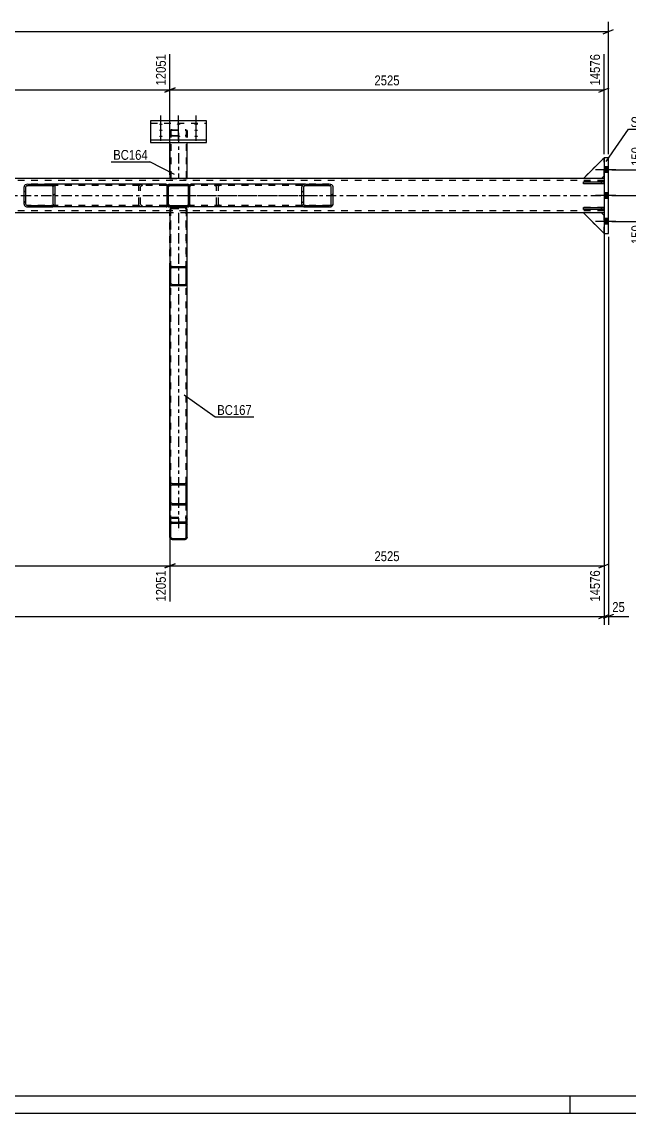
# Model space of a CAD drawing. Header units: millimetres. Extents: x -118 to 1071, y -539 to 302.
# Drawn here: x 491.4 to 668.1, y -539.5 to -222 of the extents above; entities that cross this region are included whole.
import ezdxf

# ---------------------------------------------------------------- set-up
doc = ezdxf.new("R2010")
doc.units = ezdxf.units.MM
doc.linetypes.add('DXK_LINE_DOT2', pattern=[3.9198, 1.9599, -1.9599])
doc.linetypes.add('DXK_LINE_DOT3', pattern=[5.9187, 2.979, -0.9799, 0.9799, -0.9799])
doc.styles.add('Arial Narrow', font='ARIALN.TTF', dxfattribs={"height": 0.2})

# ---------------------------------------------------------------- blocks, each defined once
blk = doc.blocks.new('Unknown-761550375-1135')
at = {"color": 5, "linetype": 'Continuous'}
for p, q in [((-113.09, -534.46), (1065.91, -534.46)), ((650.91, -539.46), (650.91, -534.46)), ((-118.09, -539.46), (1070.91, -539.46))]:
    blk.add_line(p, q, dxfattribs=at)
blk = doc.blocks.new('Part-761550375-6956 - 6870')
at = {"linetype": 'Continuous'}
h = blk.add_hatch(dxfattribs=at)
h.set_pattern_fill('', scale=0.7, style=0, pattern_type=0)
h.set_pattern_definition([(45, (581.25, -275.8177), (-1.57154, 1.57154), [])])
h.paths.add_polyline_path([(580.83, -275.88), (581.25, -275.82), (581.61, -275.64), (581.84, -275.38), (581.93, -275.08), (581.93, -270.08), (581.84, -269.77), (581.61, -269.51), (581.25, -269.34), (580.83, -269.28), (573.97, -269.28), (573.55, -269.34), (573.19, -269.51), (572.95, -269.77), (572.87, -270.08), (572.87, -275.08), (572.95, -275.38), (573.19, -275.64), (573.55, -275.82), (573.97, -275.88)])
h.paths.add_polyline_path([(573.76, -275.45), (573.58, -275.36), (573.46, -275.23), (573.42, -275.08), (573.42, -270.08), (573.46, -269.93), (573.58, -269.8), (573.76, -269.71), (573.97, -269.68), (580.83, -269.68), (581.04, -269.71), (581.22, -269.8), (581.34, -269.93), (581.38, -270.08), (581.38, -275.08), (581.34, -275.23), (581.22, -275.36), (581.04, -275.45), (580.83, -275.48), (573.97, -275.48)])
at = {"color": 2, "linetype": 'Continuous'}
for p, q in [((540.31, -269.33), (540.63, -269.28)), ((540.31, -269.33), (540.31, -270.08)), ((573.97, -269.28), (540.63, -269.28)), ((572.95, -269.77), (572.87, -270.08)), ((573.97, -269.28), (573.55, -269.34)), ((573.76, -269.71), (573.97, -269.68)), ((573.97, -269.28), (580.83, -269.28)), ((573.97, -269.68), (580.83, -269.68)), ((581.25, -269.34), (580.83, -269.28)), ((580.83, -269.68), (581.04, -269.71)), ((581.93, -270.08), (581.84, -269.77)), ((572.87, -275.08), (572.87, -270.08)), ((573.42, -270.08), (573.46, -269.93)), ((573.42, -275.08), (573.42, -270.08)), ((581.34, -269.93), (581.38, -270.08)), ((581.38, -275.08), (581.38, -270.08)), ((581.93, -275.08), (581.93, -270.08)), ((540.31, -275.82), (540.31, -275.08)), ((540.31, -275.83), (540.31, -275.82)), ((540.63, -275.88), (540.31, -275.83)), ((573.97, -275.88), (540.63, -275.88)), ((572.87, -275.08), (572.95, -275.38)), ((573.46, -275.23), (573.42, -275.08)), ((573.55, -275.82), (573.97, -275.88)), ((573.97, -275.48), (573.76, -275.45)), ((573.97, -275.48), (580.83, -275.48)), ((573.97, -275.88), (580.83, -275.88)), ((581.04, -275.45), (580.83, -275.48)), ((580.83, -275.88), (581.25, -275.82)), ((581.38, -275.08), (581.34, -275.23)), ((581.84, -275.38), (581.93, -275.08))]:
    blk.add_line(p, q, dxfattribs=at)
at = {"color": 7, "linetype": 'DXK_LINE_DOT2'}
for p, q in [((540.31, -269.33), (540.31, -269.76)), ((540.42, -269.71), (540.31, -269.76)), ((540.63, -269.68), (540.42, -269.71)), ((580.83, -269.68), (540.63, -269.68)), ((547.49, -269.28), (547.91, -269.34)), ((547.7, -269.71), (547.49, -269.68)), ((548.5, -269.77), (548.59, -270.08)), ((580.83, -269.28), (573.97, -269.28)), ((540.31, -275.64), (540.31, -270.08)), ((548.04, -270.08), (548, -269.93)), ((548.04, -275.08), (548.04, -270.08)), ((548.59, -275.08), (548.59, -270.08)), ((540.31, -275.39), (540.42, -275.45)), ((540.42, -275.45), (540.63, -275.48)), ((580.83, -275.48), (540.63, -275.48)), ((547.49, -275.48), (547.7, -275.45)), ((547.91, -275.82), (547.49, -275.88)), ((548, -275.23), (548.04, -275.08)), ((548.59, -275.08), (548.5, -275.38)), ((580.83, -275.88), (573.97, -275.88))]:
    blk.add_line(p, q, dxfattribs=at)
at = {"color": 7, "linetype": 'DXK_LINE_DOT3'}
blk.add_line((537.21, -272.58), (577.4, -272.58), dxfattribs=at)
at = {"color": 7, "linetype": 'DXK_LINE_DOT2'}
for centre, radius, start, end in [((547.57, -270.19), 0.501, 32.4105, 75.4453), ((547.66, -270.31), 1, 32.4105, 75.4453), ((547.57, -274.96), 0.501, 284.5547, 327.5895), ((547.66, -274.85), 1, 284.5547, 327.5895)]:
    blk.add_arc(centre, radius, start, end, dxfattribs=at)
at = {"color": 2, "linetype": 'Continuous'}
for centre, radius, start, end in [((573.8, -270.31), 1, 104.5547, 147.5895), ((573.88, -270.19), 0.501, 104.5547, 147.5895), ((580.91, -270.19), 0.501, 32.4105, 75.4453), ((581, -270.31), 1, 32.4105, 75.4453), ((573.8, -274.85), 1, 212.4105, 255.4453), ((573.88, -274.96), 0.501, 212.4105, 255.4453), ((580.91, -274.96), 0.501, 284.5547, 327.5895), ((581, -274.85), 1, 284.5547, 327.5895)]:
    blk.add_arc(centre, radius, start, end, dxfattribs=at)
blk = doc.blocks.new('Part-761550375-6899 - 6870')
at = {"color": 7, "linetype": 'DXK_LINE_DOT2'}
for p, q in [((660.76, -276.07), (654.76, -276.07)), ((654.76, -276.67), (654.76, -276.07)), ((660.01, -276.07), (660.01, -276.67)), ((660.76, -276.67), (660.76, -276.07)), ((660.76, -276.67), (654.76, -276.67))]:
    blk.add_line(p, q, dxfattribs=at)
blk = doc.blocks.new('Part-761550375-6880 - 6870')
at = {"color": 2, "linetype": 'Continuous'}
for p, q in [((662.01, -261.58), (660.76, -261.58)), ((660.76, -261.58), (660.76, -283.58)), ((662.01, -283.58), (662.01, -261.58)), ((660.76, -283.58), (662.01, -283.58))]:
    blk.add_line(p, q, dxfattribs=at)
blk = doc.blocks.new('Bolt-761550375-6874 - 6870')
at = {"linetype": 'Continuous'}
for points in [[(660.76, -264.25), (660.76, -265.9), (662.01, -265.9), (662.01, -264.25)], [(660.76, -264.25), (660.76, -265.9), (662.01, -265.9), (662.01, -264.25)], [(660.76, -264.25), (660.76, -265.9), (662.01, -265.9), (662.01, -264.25)], [(660.76, -264.25), (660.76, -265.9), (662.01, -265.9), (662.01, -264.25)], [(660.76, -271.75), (660.76, -273.4), (662.01, -273.4), (662.01, -271.75)], [(660.76, -271.75), (660.76, -273.4), (662.01, -273.4), (662.01, -271.75)], [(660.76, -279.25), (660.76, -280.9), (662.01, -280.9), (662.01, -279.25)], [(660.76, -279.25), (660.76, -280.9), (662.01, -280.9), (662.01, -279.25)], [(660.76, -279.25), (660.76, -280.9), (662.01, -280.9), (662.01, -279.25)], [(660.76, -279.25), (660.76, -280.9), (662.01, -280.9), (662.01, -279.25)]]:
    blk.add_hatch(color=1, dxfattribs=at).paths.add_polyline_path(points)
at = {"color": 1, "linetype": 'Continuous'}
for p, q in [((664.21, -265.08), (658.26, -265.08)), ((664.21, -265.08), (658.26, -265.08)), ((664.21, -265.08), (658.26, -265.08)), ((664.21, -265.08), (658.26, -265.08)), ((662.01, -264.25), (660.76, -264.25)), ((662.01, -264.25), (660.76, -264.25)), ((662.01, -264.25), (660.76, -264.25)), ((662.01, -264.25), (660.76, -264.25)), ((662.01, -265.9), (660.76, -265.9)), ((662.01, -265.9), (660.76, -265.9)), ((662.01, -265.9), (660.76, -265.9)), ((662.01, -265.9), (660.76, -265.9)), ((664.21, -272.58), (658.26, -272.58)), ((664.21, -272.58), (658.26, -272.58)), ((662.01, -271.75), (660.76, -271.75)), ((662.01, -271.75), (660.76, -271.75)), ((662.01, -273.4), (660.76, -273.4)), ((662.01, -273.4), (660.76, -273.4)), ((662.01, -279.25), (660.76, -279.25)), ((662.01, -279.25), (660.76, -279.25)), ((662.01, -279.25), (660.76, -279.25)), ((662.01, -279.25), (660.76, -279.25)), ((664.21, -280.08), (658.26, -280.08)), ((664.21, -280.08), (658.26, -280.08)), ((664.21, -280.08), (658.26, -280.08)), ((664.21, -280.08), (658.26, -280.08)), ((662.01, -280.9), (660.76, -280.9)), ((662.01, -280.9), (660.76, -280.9)), ((662.01, -280.9), (660.76, -280.9)), ((662.01, -280.9), (660.76, -280.9))]:
    blk.add_line(p, q, dxfattribs=at)
blk = doc.blocks.new('Bolt-761550375-6887 - 6870')
at = {"linetype": 'Continuous'}
for points in [[(531.89, -252.02), (531.77, -252.02), (531.66, -252.01), (531.56, -251.99), (531.48, -251.96), (531.41, -251.93), (531.36, -251.89), (531.34, -251.85), (531.34, -251.81), (531.36, -251.78), (531.41, -251.74), (531.48, -251.71), (531.56, -251.68), (531.66, -251.66), (531.77, -251.65), (531.89, -251.65), (532, -251.65), (532.11, -251.66), (532.21, -251.68), (532.3, -251.71), (532.36, -251.74), (532.41, -251.78), (532.43, -251.81), (532.43, -251.85), (532.41, -251.89), (532.36, -251.93), (532.3, -251.96), (532.21, -251.99), (532.11, -252.01), (532, -252.02)], [(531.89, -253.77), (531.77, -253.76), (531.66, -253.75), (531.56, -253.73), (531.48, -253.7), (531.41, -253.67), (531.36, -253.64), (531.34, -253.6), (531.34, -253.56), (531.36, -253.52), (531.41, -253.48), (531.48, -253.45), (531.56, -253.43), (531.66, -253.41), (531.77, -253.39), (531.89, -253.39), (532, -253.39), (532.11, -253.41), (532.21, -253.43), (532.3, -253.45), (532.36, -253.48), (532.41, -253.52), (532.43, -253.56), (532.43, -253.6), (532.41, -253.64), (532.36, -253.67), (532.3, -253.7), (532.21, -253.73), (532.11, -253.75), (532, -253.76)], [(537.04, -252.02), (536.92, -252.02), (536.81, -252.01), (536.71, -251.99), (536.63, -251.96), (536.56, -251.93), (536.51, -251.89), (536.49, -251.85), (536.49, -251.81), (536.51, -251.78), (536.56, -251.74), (536.63, -251.71), (536.71, -251.68), (536.81, -251.66), (536.92, -251.65), (537.04, -251.65), (537.15, -251.65), (537.26, -251.66), (537.36, -251.68), (537.45, -251.71), (537.51, -251.74), (537.56, -251.78), (537.58, -251.81), (537.58, -251.85), (537.56, -251.89), (537.51, -251.93), (537.45, -251.96), (537.36, -251.99), (537.26, -252.01), (537.15, -252.02)], [(542.14, -252.02), (542.02, -252.02), (541.91, -252.01), (541.81, -251.99), (541.73, -251.96), (541.66, -251.93), (541.61, -251.89), (541.59, -251.85), (541.59, -251.81), (541.61, -251.78), (541.66, -251.74), (541.73, -251.71), (541.81, -251.68), (541.91, -251.66), (542.02, -251.65), (542.14, -251.65), (542.25, -251.65), (542.36, -251.66), (542.46, -251.68), (542.55, -251.71), (542.61, -251.74), (542.66, -251.78), (542.68, -251.81), (542.68, -251.85), (542.66, -251.89), (542.61, -251.93), (542.55, -251.96), (542.46, -251.99), (542.36, -252.01), (542.25, -252.02)], [(542.14, -253.77), (542.02, -253.76), (541.91, -253.75), (541.81, -253.73), (541.73, -253.7), (541.66, -253.67), (541.61, -253.64), (541.59, -253.6), (541.59, -253.56), (541.61, -253.52), (541.66, -253.48), (541.73, -253.45), (541.81, -253.43), (541.91, -253.41), (542.02, -253.39), (542.14, -253.39), (542.25, -253.39), (542.36, -253.41), (542.46, -253.43), (542.55, -253.45), (542.61, -253.48), (542.66, -253.52), (542.68, -253.56), (542.68, -253.6), (542.66, -253.64), (542.61, -253.67), (542.55, -253.7), (542.46, -253.73), (542.36, -253.75), (542.25, -253.76)], [(531.89, -255.53), (531.77, -255.52), (531.66, -255.51), (531.56, -255.49), (531.48, -255.47), (531.41, -255.43), (531.36, -255.4), (531.34, -255.36), (531.34, -255.32), (531.36, -255.28), (531.41, -255.25), (531.48, -255.21), (531.56, -255.19), (531.66, -255.17), (531.77, -255.16), (531.89, -255.15), (532, -255.16), (532.11, -255.17), (532.21, -255.19), (532.3, -255.21), (532.36, -255.25), (532.41, -255.28), (532.43, -255.32), (532.43, -255.36), (532.41, -255.4), (532.36, -255.43), (532.3, -255.47), (532.21, -255.49), (532.11, -255.51), (532, -255.52)], [(537.04, -255.53), (536.92, -255.52), (536.81, -255.51), (536.71, -255.49), (536.63, -255.47), (536.56, -255.43), (536.51, -255.4), (536.49, -255.36), (536.49, -255.32), (536.51, -255.28), (536.56, -255.25), (536.63, -255.21), (536.71, -255.19), (536.81, -255.17), (536.92, -255.16), (537.04, -255.15), (537.15, -255.16), (537.26, -255.17), (537.36, -255.19), (537.45, -255.21), (537.51, -255.25), (537.56, -255.28), (537.58, -255.32), (537.58, -255.36), (537.56, -255.4), (537.51, -255.43), (537.45, -255.47), (537.36, -255.49), (537.26, -255.51), (537.15, -255.52)], [(542.14, -255.53), (542.02, -255.52), (541.91, -255.51), (541.81, -255.49), (541.73, -255.47), (541.66, -255.43), (541.61, -255.4), (541.59, -255.36), (541.59, -255.32), (541.61, -255.28), (541.66, -255.25), (541.73, -255.21), (541.81, -255.19), (541.91, -255.17), (542.02, -255.16), (542.14, -255.15), (542.25, -255.16), (542.36, -255.17), (542.46, -255.19), (542.55, -255.21), (542.61, -255.25), (542.66, -255.28), (542.68, -255.32), (542.68, -255.36), (542.66, -255.4), (542.61, -255.43), (542.55, -255.47), (542.46, -255.49), (542.36, -255.51), (542.25, -255.52)]]:
    blk.add_hatch(color=1, dxfattribs=at).paths.add_polyline_path(points)
at = {"color": 1, "linetype": 'Continuous'}
for p, q in [((531.89, -253.2), (531.89, -249.3)), ((537.04, -253.2), (537.04, -249.3)), ((542.14, -253.2), (542.14, -249.3)), ((531.89, -254.94), (531.89, -251.04)), ((531.89, -256.7), (531.89, -252.8)), ((537.04, -256.7), (537.04, -252.8)), ((542.14, -254.94), (542.14, -251.04)), ((542.14, -256.7), (542.14, -252.8))]:
    blk.add_line(p, q, dxfattribs=at)
blk = doc.blocks.new('Part-761550375-6897 - 6870')
at = {"color": 2, "linetype": 'Continuous'}
for p, q in [((654.76, -276.67), (654.76, -276.07)), ((654.76, -276.07), (660.76, -276.07)), ((660.76, -276.07), (660.76, -276.67)), ((660.76, -276.67), (654.76, -276.67))]:
    blk.add_line(p, q, dxfattribs=at)
at = {"color": 7, "linetype": 'DXK_LINE_DOT2'}
blk.add_line((660.01, -276.67), (660.01, -276.07), dxfattribs=at)
blk = doc.blocks.new('Part-761550375-7018 - 6870')
at = {"color": 7, "linetype": 'DXK_LINE_DOT2'}
for p, q in [((534.56, -253.61), (534.51, -253.69)), ((534.51, -253.69), (534.51, -257.12)), ((534.69, -253.54), (534.56, -253.61)), ((534.88, -253.5), (534.69, -253.54)), ((534.81, -253.69), (534.83, -253.65)), ((534.81, -253.69), (534.81, -267.58)), ((534.83, -253.65), (534.9, -253.62)), ((535.11, -253.48), (534.88, -253.5)), ((534.9, -253.62), (535, -253.59)), ((535, -253.59), (535.11, -253.59)), ((535.11, -253.48), (538.91, -253.48)), ((535.11, -253.59), (538.91, -253.59)), ((539.14, -253.5), (538.91, -253.48)), ((538.91, -253.59), (539.03, -253.59)), ((539.03, -253.59), (539.12, -253.62)), ((539.12, -253.62), (539.19, -253.65)), ((539.34, -253.54), (539.14, -253.5)), ((539.19, -253.65), (539.21, -253.69)), ((539.21, -253.69), (539.21, -267.58)), ((539.47, -253.61), (539.34, -253.54)), ((539.51, -253.69), (539.47, -253.61)), ((539.51, -253.69), (539.51, -257.12)), ((534.51, -254.99), (534.56, -255.07)), ((534.56, -255.07), (534.69, -255.13)), ((534.69, -255.13), (534.88, -255.18)), ((534.83, -255.03), (534.81, -254.99)), ((534.9, -255.06), (534.83, -255.03)), ((534.88, -255.18), (535.11, -255.19)), ((535, -255.08), (534.9, -255.06)), ((535.11, -255.09), (535, -255.08)), ((535.11, -255.09), (538.91, -255.09)), ((535.11, -255.19), (538.91, -255.19)), ((539.03, -255.08), (538.91, -255.09)), ((538.91, -255.19), (539.14, -255.18)), ((539.12, -255.06), (539.03, -255.08)), ((539.19, -255.03), (539.12, -255.06)), ((539.14, -255.18), (539.34, -255.13)), ((539.21, -254.99), (539.19, -255.03)), ((539.34, -255.13), (539.47, -255.07)), ((539.47, -255.07), (539.51, -254.99)), ((534.51, -267.58), (539.51, -267.58))]:
    blk.add_line(p, q, dxfattribs=at)
at = {"color": 7, "linetype": 'DXK_LINE_DOT3'}
blk.add_line((537.01, -254.34), (537.01, -267.58), dxfattribs=at)
at = {"color": 2, "linetype": 'Continuous'}
for p, q in [((534.51, -257.12), (534.51, -267.58)), ((539.51, -267.58), (539.51, -257.12))]:
    blk.add_line(p, q, dxfattribs=at)
blk = doc.blocks.new('Part-761550375-6898 - 6870')
at = {"color": 2, "linetype": 'Continuous'}
for p, q in [((654.76, -269.17), (654.76, -268.57)), ((654.76, -268.57), (660.76, -268.57)), ((660.76, -269.17), (654.76, -269.17)), ((660.76, -268.57), (660.76, -269.17))]:
    blk.add_line(p, q, dxfattribs=at)
at = {"color": 7, "linetype": 'DXK_LINE_DOT2'}
blk.add_line((660.01, -269.17), (660.01, -268.57), dxfattribs=at)
blk = doc.blocks.new('Part-761550375-6900 - 6870')
at = {"color": 7, "linetype": 'DXK_LINE_DOT2'}
for p, q in [((660.76, -268.57), (654.76, -268.57)), ((654.76, -269.17), (654.76, -268.57)), ((660.76, -269.17), (654.76, -269.17)), ((660.01, -269.17), (660.01, -268.57)), ((660.76, -269.17), (660.76, -268.57))]:
    blk.add_line(p, q, dxfattribs=at)
blk = doc.blocks.new('Part-761550375-6903 - 6870')
at = {"color": 2, "linetype": 'Continuous'}
for p, q in [((654.76, -267.58), (660.76, -261.58)), ((660.01, -267.58), (654.76, -267.58)), ((660.76, -266.83), (660.01, -267.58))]:
    blk.add_line(p, q, dxfattribs=at)
at = {"color": 7, "linetype": 'DXK_LINE_DOT2'}
blk.add_line((660.76, -266.83), (660.76, -261.58), dxfattribs=at)
blk = doc.blocks.new('Part-761550375-6906 - 6870')
at = {"color": 7, "linetype": 'DXK_LINE_DOT2'}
for p, q in [((654.76, -267.58), (660.76, -261.58)), ((660.76, -261.58), (660.76, -266.83)), ((660.01, -267.58), (654.76, -267.58)), ((660.76, -266.83), (660.01, -267.58))]:
    blk.add_line(p, q, dxfattribs=at)
blk = doc.blocks.new('Part-761550375-6909 - 6870')
at = {"color": 7, "linetype": 'DXK_LINE_DOT2'}
for p, q in [((654.76, -267.58), (660.76, -261.58)), ((660.76, -261.58), (660.76, -266.83)), ((660.01, -267.58), (654.76, -267.58)), ((660.76, -266.83), (660.01, -267.58))]:
    blk.add_line(p, q, dxfattribs=at)
blk = doc.blocks.new('Part-761550375-6912 - 6870')
at = {"color": 2, "linetype": 'Continuous'}
for p, q in [((660.01, -277.62), (654.76, -277.62)), ((654.76, -277.62), (660.76, -283.62)), ((660.76, -278.37), (660.01, -277.62)), ((660.76, -283.58), (660.76, -283.62))]:
    blk.add_line(p, q, dxfattribs=at)
at = {"color": 7, "linetype": 'DXK_LINE_DOT2'}
blk.add_line((660.76, -283.62), (660.76, -278.37), dxfattribs=at)
blk = doc.blocks.new('Part-761550375-6915 - 6870')
at = {"color": 7, "linetype": 'DXK_LINE_DOT2'}
for p, q in [((660.01, -277.62), (654.76, -277.62)), ((654.76, -277.62), (660.76, -283.62)), ((660.76, -278.37), (660.01, -277.62)), ((660.76, -283.62), (660.76, -278.37))]:
    blk.add_line(p, q, dxfattribs=at)
blk = doc.blocks.new('Part-761550375-6918 - 6870')
at = {"color": 7, "linetype": 'DXK_LINE_DOT2'}
for p, q in [((660.01, -277.62), (654.76, -277.62)), ((654.76, -277.62), (660.76, -283.62)), ((660.76, -278.37), (660.01, -277.62)), ((660.76, -283.62), (660.76, -278.37))]:
    blk.add_line(p, q, dxfattribs=at)
blk = doc.blocks.new('Part-761550375-6924 - 6870')
at = {"color": 2, "linetype": 'Continuous'}
for p, q in [((654.76, -267.58), (-23.79, -267.58)), ((660.76, -267.58), (660.01, -267.58)), ((534.51, -277.58), (239.51, -277.58)), ((660.76, -277.58), (539.51, -277.58))]:
    blk.add_line(p, q, dxfattribs=at)
at = {"color": 7, "linetype": 'DXK_LINE_DOT2'}
for p, q in [((660.76, -268.18), (-23.79, -268.18)), ((660.01, -267.58), (654.76, -267.58)), ((660.76, -267.58), (660.76, -277.58)), ((660.76, -276.98), (-23.79, -276.98)), ((539.51, -277.58), (534.51, -277.58))]:
    blk.add_line(p, q, dxfattribs=at)
at = {"color": 7, "linetype": 'DXK_LINE_DOT3'}
blk.add_line((-23.79, -272.58), (660.76, -272.58), dxfattribs=at)
blk = doc.blocks.new('Part-761550375-6962 - 6870')
at = {"linetype": 'Continuous'}
h = blk.add_hatch(dxfattribs=at)
h.set_pattern_fill('', scale=0.7, style=0, pattern_type=0)
h.set_pattern_definition([(45, (539.8112, -275.8177), (-1.57154, 1.57154), [])])
h.paths.add_polyline_path([(539.51, -275.88), (539.81, -275.82), (540.07, -275.64), (540.24, -275.38), (540.31, -275.08), (540.31, -270.08), (540.24, -269.77), (540.07, -269.51), (539.81, -269.34), (539.51, -269.28), (534.51, -269.28), (534.2, -269.34), (533.94, -269.51), (533.77, -269.77), (533.71, -270.08), (533.71, -275.08), (533.77, -275.38), (533.94, -275.64), (534.2, -275.82), (534.51, -275.88)])
h.paths.add_polyline_path([(534.35, -275.45), (534.22, -275.36), (534.14, -275.23), (534.11, -275.08), (534.11, -270.08), (534.14, -269.93), (534.22, -269.8), (534.35, -269.71), (534.51, -269.68), (539.51, -269.68), (539.66, -269.71), (539.79, -269.8), (539.87, -269.93), (539.91, -270.08), (539.91, -275.08), (539.87, -275.23), (539.79, -275.36), (539.66, -275.45), (539.51, -275.48), (534.51, -275.48)])
at = {"color": 7, "linetype": 'DXK_LINE_DOT2'}
for p, q in [((533.71, -270.08), (533.77, -269.77)), ((534.2, -269.34), (534.51, -269.28)), ((534.51, -269.68), (534.35, -269.71)), ((534.51, -269.28), (539.51, -269.28)), ((534.51, -269.68), (539.51, -269.68)), ((539.51, -269.28), (539.81, -269.34)), ((539.66, -269.71), (539.51, -269.68)), ((540.24, -269.77), (540.31, -270.08)), ((533.71, -275.08), (533.71, -270.08)), ((534.14, -269.93), (534.11, -270.08)), ((534.11, -275.08), (534.11, -270.08)), ((539.91, -270.08), (539.87, -269.93)), ((539.91, -275.08), (539.91, -270.08)), ((540.31, -275.08), (540.31, -270.08)), ((533.77, -275.38), (533.71, -275.08)), ((534.11, -275.08), (534.14, -275.23)), ((534.51, -275.88), (534.2, -275.82)), ((534.35, -275.45), (534.51, -275.48)), ((534.51, -275.48), (539.51, -275.48)), ((534.51, -275.88), (539.51, -275.88)), ((539.51, -275.48), (539.66, -275.45)), ((539.81, -275.82), (539.51, -275.88)), ((539.87, -275.23), (539.91, -275.08)), ((540.31, -275.08), (540.24, -275.38))]:
    blk.add_line(p, q, dxfattribs=at)
at = {"color": 2, "linetype": 'Continuous'}
for p, q in [((533.77, -269.77), (533.71, -270.08)), ((534.51, -269.28), (534.2, -269.34)), ((534.35, -269.71), (534.51, -269.68)), ((534.51, -269.28), (539.51, -269.28)), ((534.51, -269.68), (539.51, -269.68)), ((539.81, -269.34), (539.51, -269.28)), ((539.51, -269.68), (539.66, -269.71)), ((540.31, -270.08), (540.24, -269.77)), ((533.71, -275.08), (533.71, -270.08)), ((534.11, -270.08), (534.14, -269.93)), ((534.11, -275.08), (534.11, -270.08)), ((539.87, -269.93), (539.91, -270.08)), ((539.91, -275.08), (539.91, -270.08)), ((540.31, -275.08), (540.31, -270.08)), ((533.71, -275.08), (533.77, -275.38)), ((534.14, -275.23), (534.11, -275.08)), ((534.2, -275.82), (534.51, -275.88)), ((534.51, -275.48), (534.35, -275.45)), ((534.51, -275.48), (539.51, -275.48)), ((534.51, -275.88), (539.51, -275.88)), ((539.66, -275.45), (539.51, -275.48)), ((539.51, -275.88), (539.81, -275.82)), ((539.91, -275.08), (539.87, -275.23)), ((540.24, -275.38), (540.31, -275.08))]:
    blk.add_line(p, q, dxfattribs=at)
at = {"color": 7, "linetype": 'DXK_LINE_DOT3'}
blk.add_line((537.01, -272.58), (537.01, -272.58), dxfattribs=at)
at = {"color": 7, "linetype": 'DXK_LINE_DOT2'}
for centre, radius, start, end in [((534.51, -270.08), 0.8, 112.5, 157.5), ((534.51, -270.08), 0.4, 112.5, 157.5), ((539.51, -270.08), 0.4, 22.5, 67.5), ((539.51, -270.08), 0.8, 22.5, 67.5), ((534.51, -275.08), 0.8, 202.5, 247.5), ((534.51, -275.08), 0.4, 202.5, 247.5), ((539.51, -275.08), 0.4, 292.5, 337.5), ((539.51, -275.08), 0.8, 292.5, 337.5)]:
    blk.add_arc(centre, radius, start, end, dxfattribs=at)
at = {"color": 2, "linetype": 'Continuous'}
for centre, radius, start, end in [((534.51, -270.08), 0.8, 112.5, 157.5), ((534.51, -270.08), 0.4, 112.5, 157.5), ((539.51, -270.08), 0.4, 22.5, 67.5), ((539.51, -270.08), 0.8, 22.5, 67.5), ((534.51, -275.08), 0.8, 202.5, 247.5), ((534.51, -275.08), 0.4, 202.5, 247.5), ((539.51, -275.08), 0.4, 292.5, 337.5), ((539.51, -275.08), 0.8, 292.5, 337.5)]:
    blk.add_arc(centre, radius, start, end, dxfattribs=at)
blk = doc.blocks.new('Part-761550375-6970 - 6870')
at = {"color": 7, "linetype": 'DXK_LINE_DOT2'}
for p, q in [((539.51, -277.58), (534.51, -277.58)), ((534.51, -298.08), (534.51, -277.58)), ((534.81, -371.98), (534.81, -277.58)), ((539.21, -371.98), (539.21, -277.58)), ((539.51, -298.08), (539.51, -277.58)), ((534.51, -367.58), (534.51, -357.05)), ((539.51, -367.58), (539.51, -357.05)), ((534.56, -367.95), (534.51, -368.18)), ((534.51, -371.98), (534.51, -368.18)), ((534.69, -367.75), (534.56, -367.95)), ((534.88, -367.62), (534.69, -367.75)), ((534.81, -368.18), (534.83, -368.06)), ((534.83, -368.06), (534.9, -367.97)), ((535.11, -367.58), (534.88, -367.62)), ((534.9, -367.97), (535, -367.9)), ((535, -367.9), (535.11, -367.88)), ((535.11, -367.58), (538.91, -367.58)), ((535.11, -367.88), (538.91, -367.88)), ((539.14, -367.62), (538.91, -367.58)), ((538.91, -367.88), (539.03, -367.9)), ((539.03, -367.9), (539.12, -367.97)), ((539.12, -367.97), (539.19, -368.06)), ((539.34, -367.75), (539.14, -367.62)), ((539.19, -368.06), (539.21, -368.18)), ((539.47, -367.95), (539.34, -367.75)), ((539.51, -368.18), (539.47, -367.95)), ((539.51, -371.98), (539.51, -368.18)), ((534.51, -371.98), (534.56, -372.21)), ((534.56, -372.21), (534.69, -372.4)), ((534.69, -372.4), (534.88, -372.53)), ((534.83, -372.09), (534.81, -371.98)), ((534.9, -372.19), (534.83, -372.09)), ((534.88, -372.53), (535.11, -372.58)), ((535, -372.26), (534.9, -372.19)), ((535.11, -372.28), (535, -372.26)), ((535.11, -372.28), (538.91, -372.28)), ((535.11, -372.58), (538.91, -372.58)), ((539.03, -372.26), (538.91, -372.28)), ((538.91, -372.58), (539.14, -372.53)), ((539.12, -372.19), (539.03, -372.26)), ((539.19, -372.09), (539.12, -372.19)), ((539.14, -372.53), (539.34, -372.4)), ((539.21, -371.98), (539.19, -372.09)), ((539.34, -372.4), (539.47, -372.21)), ((539.47, -372.21), (539.51, -371.98))]:
    blk.add_line(p, q, dxfattribs=at)
at = {"color": 7, "linetype": 'DXK_LINE_DOT3'}
blk.add_line((537.01, -277.58), (537.01, -370.08), dxfattribs=at)
at = {"color": 2, "linetype": 'Continuous'}
for p, q in [((534.51, -357.05), (534.51, -298.08)), ((539.51, -357.05), (539.51, -298.08)), ((534.51, -368.18), (534.51, -367.58)), ((539.51, -368.18), (539.51, -367.58))]:
    blk.add_line(p, q, dxfattribs=at)
blk = doc.blocks.new('Part-761550375-6981 - 6870')
at = {"linetype": 'Continuous'}
h = blk.add_hatch(dxfattribs=at)
h.set_pattern_fill('', scale=0.7, style=0, pattern_type=0)
h.set_pattern_definition([(45, (500.4645, -275.8177), (-1.57154, 1.57154), [])])
h.paths.add_polyline_path([(500.04, -275.88), (500.46, -275.82), (500.82, -275.64), (501.06, -275.38), (501.14, -275.08), (501.14, -270.08), (501.06, -269.77), (500.82, -269.51), (500.46, -269.34), (500.04, -269.28), (493.18, -269.28), (492.76, -269.34), (492.4, -269.51), (492.17, -269.77), (492.08, -270.08), (492.08, -275.08), (492.17, -275.38), (492.4, -275.64), (492.76, -275.82), (493.18, -275.88)])
h.paths.add_polyline_path([(492.97, -275.45), (492.79, -275.36), (492.67, -275.23), (492.63, -275.08), (492.63, -270.08), (492.67, -269.93), (492.79, -269.8), (492.97, -269.71), (493.18, -269.68), (500.04, -269.68), (500.25, -269.71), (500.43, -269.8), (500.55, -269.93), (500.59, -270.08), (500.59, -275.08), (500.55, -275.23), (500.43, -275.36), (500.25, -275.45), (500.04, -275.48), (493.18, -275.48)])
at = {"color": 2, "linetype": 'Continuous'}
for p, q in [((492.17, -269.77), (492.08, -270.08)), ((493.18, -269.28), (492.76, -269.34)), ((492.97, -269.71), (493.18, -269.68)), ((493.18, -269.28), (500.04, -269.28)), ((493.18, -269.68), (500.04, -269.68)), ((533.38, -269.28), (500.04, -269.28)), ((500.46, -269.34), (500.04, -269.28)), ((500.04, -269.68), (500.25, -269.71)), ((501.14, -270.08), (501.06, -269.77)), ((533.38, -269.28), (533.71, -269.33)), ((533.71, -269.33), (533.71, -269.34)), ((533.71, -269.34), (533.71, -269.51)), ((533.71, -269.51), (533.71, -270.08)), ((492.08, -275.08), (492.08, -270.08)), ((492.63, -270.08), (492.67, -269.93)), ((492.63, -275.08), (492.63, -270.08)), ((500.55, -269.93), (500.59, -270.08)), ((500.59, -275.08), (500.59, -270.08)), ((501.14, -275.08), (501.14, -270.08)), ((492.08, -275.08), (492.17, -275.38)), ((492.67, -275.23), (492.63, -275.08)), ((492.76, -275.82), (493.18, -275.88)), ((493.18, -275.48), (492.97, -275.45)), ((493.18, -275.48), (500.04, -275.48)), ((493.18, -275.88), (500.04, -275.88)), ((500.25, -275.45), (500.04, -275.48)), ((500.04, -275.88), (500.46, -275.82)), ((533.38, -275.88), (500.04, -275.88)), ((500.59, -275.08), (500.55, -275.23)), ((501.06, -275.38), (501.14, -275.08)), ((533.38, -275.88), (533.71, -275.83)), ((533.71, -275.83), (533.71, -275.08))]:
    blk.add_line(p, q, dxfattribs=at)
at = {"color": 7, "linetype": 'DXK_LINE_DOT2'}
for p, q in [((500.04, -269.28), (493.18, -269.28)), ((533.38, -269.68), (493.18, -269.68)), ((525.42, -270.08), (525.51, -269.77)), ((526.1, -269.34), (526.52, -269.28)), ((526.52, -269.68), (526.31, -269.71)), ((533.59, -269.71), (533.38, -269.68)), ((533.71, -269.76), (533.59, -269.71)), ((533.71, -269.51), (533.71, -269.76)), ((533.71, -275.08), (533.71, -269.77)), ((525.42, -275.08), (525.42, -270.08)), ((526.01, -269.93), (525.97, -270.08)), ((525.97, -275.08), (525.97, -270.08)), ((533.38, -275.48), (493.18, -275.48)), ((500.04, -275.88), (493.18, -275.88)), ((525.51, -275.38), (525.42, -275.08)), ((525.97, -275.08), (526.01, -275.23)), ((526.52, -275.88), (526.1, -275.82)), ((526.31, -275.45), (526.52, -275.48)), ((533.38, -275.48), (533.59, -275.45)), ((533.59, -275.45), (533.71, -275.39))]:
    blk.add_line(p, q, dxfattribs=at)
at = {"color": 2, "linetype": 'Continuous'}
for centre, radius, start, end in [((493.01, -270.31), 1, 104.5547, 147.5895), ((493.1, -270.19), 0.501, 104.5547, 147.5895), ((500.13, -270.19), 0.501, 32.4105, 75.4453), ((500.21, -270.31), 1, 32.4105, 75.4453), ((493.01, -274.85), 1, 212.4105, 255.4453), ((493.1, -274.96), 0.501, 212.4105, 255.4453), ((500.13, -274.96), 0.501, 284.5547, 327.5895), ((500.21, -274.85), 1, 284.5547, 327.5895)]:
    blk.add_arc(centre, radius, start, end, dxfattribs=at)
at = {"color": 7, "linetype": 'DXK_LINE_DOT2'}
for centre, radius, start, end in [((526.35, -270.31), 1, 104.5547, 147.5895), ((526.44, -270.19), 0.501, 104.5547, 147.5895), ((526.35, -274.85), 1, 212.4105, 255.4453), ((526.44, -274.96), 0.501, 212.4105, 255.4453)]:
    blk.add_arc(centre, radius, start, end, dxfattribs=at)
blk = doc.blocks.new('Part-761550375-7021 - 6870')
at = {"color": 2, "linetype": 'Continuous'}
for p, q in [((545.14, -250.81), (528.89, -250.81)), ((528.89, -250.81), (528.89, -257.12)), ((545.14, -257.12), (545.14, -250.81)), ((528.89, -256.37), (545.14, -256.37)), ((528.89, -257.12), (545.14, -257.12))]:
    blk.add_line(p, q, dxfattribs=at)
at = {"color": 7, "linetype": 'DXK_LINE_DOT2'}
blk.add_line((528.89, -251.56), (545.14, -251.56), dxfattribs=at)
blk = doc.blocks.new('Part-761550375-7058 - 6870')
at = {"linetype": 'Continuous'}
h = blk.add_hatch(dxfattribs=at)
h.set_pattern_fill('', scale=0.7, style=0, pattern_type=0)
h.set_pattern_definition([(45, (539.1412, -372.5326), (-1.57154, 1.57154), [])])
h.paths.add_polyline_path([(538.91, -372.58), (539.14, -372.53), (539.34, -372.4), (539.47, -372.21), (539.51, -371.98), (539.51, -368.18), (539.47, -367.95), (539.34, -367.75), (539.14, -367.62), (538.91, -367.58), (535.11, -367.58), (534.88, -367.62), (534.69, -367.75), (534.56, -367.95), (534.51, -368.18), (534.51, -371.98), (534.56, -372.21), (534.69, -372.4), (534.88, -372.53), (535.11, -372.58)])
h.paths.add_polyline_path([(535, -372.26), (534.9, -372.19), (534.83, -372.09), (534.81, -371.98), (534.81, -368.18), (534.83, -368.06), (534.9, -367.97), (535, -367.9), (535.11, -367.88), (538.91, -367.88), (539.03, -367.9), (539.12, -367.97), (539.19, -368.06), (539.21, -368.18), (539.21, -371.98), (539.19, -372.09), (539.12, -372.19), (539.03, -372.26), (538.91, -372.28), (535.11, -372.28)])
at = {"color": 7, "linetype": 'DXK_LINE_DOT2'}
for p, q in [((534.51, -368.18), (534.56, -367.95)), ((534.51, -371.98), (534.51, -368.18)), ((534.56, -367.95), (534.69, -367.75)), ((534.69, -367.75), (534.88, -367.62)), ((534.83, -368.06), (534.81, -368.18)), ((534.81, -371.98), (534.81, -368.18)), ((534.9, -367.97), (534.83, -368.06)), ((534.88, -367.62), (535.11, -367.58)), ((535, -367.9), (534.9, -367.97)), ((535.11, -367.88), (535, -367.9)), ((535.11, -367.58), (538.91, -367.58)), ((538.91, -367.88), (535.11, -367.88)), ((538.91, -367.58), (539.14, -367.62)), ((539.03, -367.9), (538.91, -367.88)), ((539.12, -367.97), (539.03, -367.9)), ((539.19, -368.06), (539.12, -367.97)), ((539.14, -367.62), (539.34, -367.75)), ((539.21, -368.18), (539.19, -368.06)), ((539.21, -371.98), (539.21, -368.18)), ((539.34, -367.75), (539.47, -367.95)), ((539.47, -367.95), (539.51, -368.18)), ((539.51, -371.98), (539.51, -368.18)), ((534.56, -372.21), (534.51, -371.98)), ((534.69, -372.4), (534.56, -372.21)), ((534.88, -372.53), (534.69, -372.4)), ((534.81, -371.98), (534.83, -372.09)), ((534.83, -372.09), (534.9, -372.19)), ((535.11, -372.58), (534.88, -372.53)), ((534.9, -372.19), (535, -372.26)), ((535, -372.26), (535.11, -372.28)), ((535.11, -372.28), (538.91, -372.28)), ((535.11, -372.58), (538.91, -372.58)), ((538.91, -372.28), (539.03, -372.26)), ((539.14, -372.53), (538.91, -372.58)), ((539.03, -372.26), (539.12, -372.19)), ((539.12, -372.19), (539.19, -372.09)), ((539.34, -372.4), (539.14, -372.53)), ((539.19, -372.09), (539.21, -371.98)), ((539.47, -372.21), (539.34, -372.4)), ((539.51, -371.98), (539.47, -372.21))]:
    blk.add_line(p, q, dxfattribs=at)
at = {"color": 2, "linetype": 'Continuous'}
for p, q in [((534.56, -367.95), (534.51, -368.18)), ((534.51, -371.98), (534.51, -368.18)), ((534.81, -368.18), (534.83, -368.06)), ((534.81, -371.98), (534.81, -368.18)), ((534.83, -368.06), (534.9, -367.97)), ((535.11, -367.58), (534.88, -367.62)), ((534.9, -367.97), (535, -367.9)), ((535, -367.9), (535.11, -367.88)), ((535.11, -367.58), (538.91, -367.58)), ((535.11, -367.88), (538.91, -367.88)), ((539.14, -367.62), (538.91, -367.58)), ((538.91, -367.88), (539.03, -367.9)), ((539.03, -367.9), (539.12, -367.97)), ((539.12, -367.97), (539.19, -368.06)), ((539.19, -368.06), (539.21, -368.18)), ((539.21, -371.98), (539.21, -368.18)), ((539.51, -368.18), (539.47, -367.95)), ((539.51, -371.98), (539.51, -368.18)), ((534.51, -371.98), (534.56, -372.21)), ((534.83, -372.09), (534.81, -371.98)), ((534.9, -372.19), (534.83, -372.09)), ((534.88, -372.53), (535.11, -372.58)), ((535, -372.26), (534.9, -372.19)), ((535.11, -372.28), (535, -372.26)), ((535.11, -372.28), (538.91, -372.28)), ((535.11, -372.58), (538.91, -372.58)), ((539.03, -372.26), (538.91, -372.28)), ((538.91, -372.58), (539.14, -372.53)), ((539.12, -372.19), (539.03, -372.26)), ((539.19, -372.09), (539.12, -372.19)), ((539.21, -371.98), (539.19, -372.09)), ((539.47, -372.21), (539.51, -371.98))]:
    blk.add_line(p, q, dxfattribs=at)
at = {"color": 7, "linetype": 'DXK_LINE_DOT3'}
blk.add_line((537.01, -370.08), (537.01, -370.08), dxfattribs=at)
at = {"color": 2, "linetype": 'Continuous'}
for centre, start, end in [((535.11, -368.18), 112.5, 157.5), ((538.91, -368.18), 22.5, 67.5), ((535.11, -371.98), 202.5, 247.5), ((538.91, -371.98), 292.5, 337.5)]:
    blk.add_arc(centre, 0.6, start, end, dxfattribs=at)
blk = doc.blocks.new('Part-761550375-7061 - 6870')
at = {"linetype": 'Continuous'}
h = blk.add_hatch(dxfattribs=at)
h.set_pattern_fill('', scale=0.7, style=0, pattern_type=0)
h.set_pattern_definition([(45, (539.1412, -362.4343), (-1.57154, 1.57154), [])])
h.paths.add_polyline_path([(538.91, -362.49), (539.14, -362.43), (539.34, -362.27), (539.47, -362.03), (539.51, -361.75), (539.51, -357.05), (539.47, -356.77), (539.34, -356.53), (539.14, -356.36), (538.91, -356.31), (535.11, -356.31), (534.88, -356.36), (534.69, -356.53), (534.56, -356.77), (534.51, -357.05), (534.51, -361.75), (534.56, -362.03), (534.69, -362.27), (534.88, -362.43), (535.11, -362.49)])
h.paths.add_polyline_path([(535, -362.09), (534.9, -362.01), (534.83, -361.89), (534.81, -361.75), (534.81, -357.05), (534.83, -356.91), (534.9, -356.79), (535, -356.71), (535.11, -356.68), (538.91, -356.68), (539.03, -356.71), (539.12, -356.79), (539.19, -356.91), (539.21, -357.05), (539.21, -361.75), (539.19, -361.89), (539.12, -362.01), (539.03, -362.09), (538.91, -362.12), (535.11, -362.12)])
at = {"color": 2, "linetype": 'Continuous'}
for p, q in [((534.56, -356.77), (534.51, -357.05)), ((534.51, -361.75), (534.51, -357.05)), ((534.81, -357.05), (534.83, -356.91)), ((534.81, -361.75), (534.81, -357.05)), ((534.83, -356.91), (534.9, -356.79)), ((535.11, -356.31), (534.88, -356.36)), ((534.9, -356.79), (535, -356.71)), ((535, -356.71), (535.11, -356.68)), ((535.11, -356.31), (538.91, -356.31)), ((535.11, -356.68), (538.91, -356.68)), ((539.14, -356.36), (538.91, -356.31)), ((538.91, -356.68), (539.03, -356.71)), ((539.03, -356.71), (539.12, -356.79)), ((539.12, -356.79), (539.19, -356.91)), ((539.19, -356.91), (539.21, -357.05)), ((539.21, -361.75), (539.21, -357.05)), ((539.51, -357.05), (539.47, -356.77)), ((539.51, -361.75), (539.51, -357.05)), ((534.51, -367.58), (534.51, -361.75)), ((534.51, -361.75), (534.56, -362.03)), ((534.83, -361.89), (534.81, -361.75)), ((539.21, -361.75), (539.19, -361.89)), ((539.47, -362.03), (539.51, -361.75)), ((539.51, -367.58), (539.51, -361.75)), ((534.9, -362.01), (534.83, -361.89)), ((534.88, -362.43), (535.11, -362.49)), ((535, -362.09), (534.9, -362.01)), ((535.11, -362.12), (535, -362.09)), ((535.11, -362.12), (538.91, -362.12)), ((535.11, -362.49), (538.91, -362.49)), ((539.03, -362.09), (538.91, -362.12)), ((538.91, -362.49), (539.14, -362.43)), ((539.12, -362.01), (539.03, -362.09)), ((539.19, -361.89), (539.12, -362.01)), ((535.11, -367.58), (534.51, -367.58)), ((539.47, -367.58), (538.91, -367.58)), ((539.51, -367.58), (539.47, -367.58))]:
    blk.add_line(p, q, dxfattribs=at)
at = {"color": 7, "linetype": 'DXK_LINE_DOT2'}
for p, q in [((534.51, -361.75), (534.51, -357.05)), ((534.81, -367.58), (534.81, -357.05)), ((539.21, -367.58), (539.21, -357.05)), ((539.51, -361.75), (539.51, -357.05)), ((534.51, -366.66), (534.56, -366.43)), ((534.51, -367.58), (534.56, -367.58)), ((534.56, -366.43), (534.69, -366.24)), ((534.69, -366.24), (534.88, -366.11)), ((534.83, -366.55), (534.81, -366.66)), ((534.9, -366.45), (534.83, -366.55)), ((534.88, -366.11), (535.11, -366.07)), ((535, -366.39), (534.9, -366.45)), ((535.11, -366.36), (535, -366.39)), ((535.11, -366.07), (538.91, -366.07)), ((535.11, -366.36), (538.91, -366.36)), ((538.91, -367.58), (535.11, -367.58)), ((538.91, -366.07), (539.14, -366.11)), ((539.03, -366.39), (538.91, -366.36)), ((539.12, -366.45), (539.03, -366.39)), ((539.19, -366.55), (539.12, -366.45)), ((539.14, -366.11), (539.34, -366.24)), ((539.21, -366.66), (539.19, -366.55)), ((539.34, -366.24), (539.47, -366.43)), ((539.47, -366.43), (539.51, -366.66))]:
    blk.add_line(p, q, dxfattribs=at)
at = {"color": 2, "linetype": 'Continuous'}
for centre, start, end in [((535.22, -356.97), 118.9883, 163.0887), ((538.81, -356.97), 16.9113, 61.0117), ((535.22, -361.83), 196.9113, 241.0117), ((538.81, -361.83), 298.9883, 343.0887)]:
    blk.add_arc(centre, 0.688, start, end, dxfattribs=at)
blk = doc.blocks.new('Part-761550375-7062 - 6870')
at = {"linetype": 'Continuous'}
h = blk.add_hatch(dxfattribs=at)
h.set_pattern_fill('', scale=0.7, style=0, pattern_type=0)
h.set_pattern_definition([(45, (539.1412, -298.6924), (-1.57154, 1.57154), [])])
h.paths.add_polyline_path([(538.91, -298.74), (539.14, -298.69), (539.34, -298.55), (539.47, -298.33), (539.51, -298.08), (539.51, -293.85), (539.47, -293.6), (539.34, -293.38), (539.14, -293.24), (538.91, -293.19), (535.11, -293.19), (534.88, -293.24), (534.69, -293.38), (534.56, -293.6), (534.51, -293.85), (534.51, -298.08), (534.56, -298.33), (534.69, -298.55), (534.88, -298.69), (535.11, -298.74)])
h.paths.add_polyline_path([(535, -298.38), (534.9, -298.31), (534.83, -298.2), (534.81, -298.08), (534.81, -293.85), (534.83, -293.73), (534.9, -293.62), (535, -293.55), (535.11, -293.52), (538.91, -293.52), (539.03, -293.55), (539.12, -293.62), (539.19, -293.73), (539.21, -293.85), (539.21, -298.08), (539.19, -298.2), (539.12, -298.31), (539.03, -298.38), (538.91, -298.41), (535.11, -298.41)])
at = {"color": 2, "linetype": 'Continuous'}
for p, q in [((534.69, -276.2), (534.88, -276.06)), ((534.88, -276.06), (535.11, -276.01)), ((535.11, -276.01), (538.91, -276.01)), ((538.91, -276.01), (539.14, -276.06)), ((539.14, -276.06), (539.34, -276.2)), ((534.56, -276.41), (534.51, -276.65)), ((534.51, -276.65), (534.51, -293.85)), ((534.58, -276.38), (534.56, -276.41)), ((534.58, -276.38), (534.69, -276.2)), ((539.34, -276.2), (539.44, -276.38)), ((539.47, -276.41), (539.44, -276.38)), ((539.51, -276.65), (539.47, -276.41)), ((539.51, -293.85), (539.51, -276.65)), ((534.56, -293.6), (534.51, -293.85)), ((534.51, -298.08), (534.51, -293.85)), ((534.81, -293.85), (534.83, -293.73)), ((534.81, -298.08), (534.81, -293.85)), ((534.83, -293.73), (534.9, -293.62)), ((535.11, -293.19), (534.88, -293.24)), ((534.9, -293.62), (535, -293.55)), ((535, -293.55), (535.11, -293.52)), ((535.11, -293.19), (538.91, -293.19)), ((535.11, -293.52), (538.91, -293.52)), ((539.14, -293.24), (538.91, -293.19)), ((538.91, -293.52), (539.03, -293.55)), ((539.03, -293.55), (539.12, -293.62)), ((539.12, -293.62), (539.19, -293.73)), ((539.19, -293.73), (539.21, -293.85)), ((539.21, -298.08), (539.21, -293.85)), ((539.51, -293.85), (539.47, -293.6)), ((539.51, -298.08), (539.51, -293.85)), ((534.51, -298.08), (534.56, -298.33)), ((534.83, -298.2), (534.81, -298.08)), ((534.9, -298.31), (534.83, -298.2)), ((535, -298.38), (534.9, -298.31)), ((539.12, -298.31), (539.03, -298.38)), ((539.19, -298.2), (539.12, -298.31)), ((539.21, -298.08), (539.19, -298.2)), ((539.47, -298.33), (539.51, -298.08)), ((534.88, -298.69), (535.11, -298.74)), ((535.11, -298.41), (535, -298.38)), ((535.11, -298.41), (538.91, -298.41)), ((535.11, -298.74), (538.91, -298.74)), ((539.03, -298.38), (538.91, -298.41)), ((538.91, -298.74), (539.14, -298.69))]:
    blk.add_line(p, q, dxfattribs=at)
at = {"color": 7, "linetype": 'DXK_LINE_DOT2'}
for p, q in [((539.51, -277.58), (534.51, -277.58)), ((534.81, -276.65), (534.83, -276.53)), ((534.81, -298.08), (534.81, -276.65)), ((534.83, -276.53), (534.9, -276.43)), ((534.9, -276.43), (535, -276.37)), ((535, -276.37), (535.11, -276.34)), ((535.11, -276.34), (538.91, -276.34)), ((538.91, -276.34), (539.03, -276.37)), ((539.03, -276.37), (539.12, -276.43)), ((539.12, -276.43), (539.19, -276.53)), ((539.19, -276.53), (539.21, -276.65)), ((539.21, -276.65), (539.21, -298.08)), ((534.51, -298.08), (534.51, -293.85)), ((539.51, -298.08), (539.51, -293.85))]:
    blk.add_line(p, q, dxfattribs=at)
at = {"color": 2, "linetype": 'Continuous'}
for centre, start, end in [((535.16, -293.81), 115.6285, 160.4039), ((538.87, -293.81), 19.5961, 64.3715), ((535.16, -298.12), 199.5961, 244.3715), ((538.87, -298.12), 295.6285, 340.4039)]:
    blk.add_arc(centre, 0.637, start, end, dxfattribs=at)
blk = doc.blocks.new('StraightDimension-761550375-7114 - 6870')
at = {"color": 7, "linetype": 'Continuous'}
for p, q in [((660.76, -284.62), (660.76, -397.43)), ((-49.89, -395.03), (660.76, -395.03)), ((659.26, -395.63), (662.26, -394.43))]:
    blk.add_line(p, q, dxfattribs=at)
blk = doc.blocks.new('StraightDimension-761550375-7138 - 6870')
at = {"color": 7, "linetype": 'Continuous'}
for p, q in [((660.76, -284.62), (660.76, -397.43)), ((662.01, -284.58), (662.01, -397.43)), ((659.26, -395.63), (662.26, -394.43)), ((663.51, -394.43), (660.51, -395.63)), ((660.76, -395.03), (662.01, -395.03))]:
    blk.add_line(p, q, dxfattribs=at)
at = {"color": 0}
blk.add_wipeout([(667.39, -394.28), (667.39, -390.08), (662.54, -390.08), (662.54, -394.28)], dxfattribs=at)
at = {"color": 7, "linetype": 'Continuous'}
blk.add_line((662.01, -395.03), (667.92, -395.03), dxfattribs=at)
blk.add_line((662.01, -395.03), (667.92, -395.03), dxfattribs=at)
at = {"color": 3, "style": 'Arial Narrow'}
blk.add_text('25', height=2.863, dxfattribs=at).set_placement((663.14, -393.68))
blk = doc.blocks.new('StraightDimension-761550375-7156 - 6870')
at = {"color": 7, "linetype": 'Continuous'}
for p, q in [((663.01, -272.58), (675.31, -272.58)), ((672.31, -271.08), (673.51, -274.08)), ((672.91, -280.08), (672.91, -272.58)), ((673.51, -281.58), (672.31, -278.58)), ((663.01, -280.08), (675.31, -280.08))]:
    blk.add_line(p, q, dxfattribs=at)
at = {"color": 0}
blk.add_wipeout([(672.16, -280.6), (667.96, -280.6), (667.96, -287.29), (672.16, -287.29)], dxfattribs=at)
at = {"color": 7, "linetype": 'Continuous'}
blk.add_line((672.91, -280.08), (672.91, -287.81), dxfattribs=at)
blk.add_line((672.91, -280.08), (672.91, -287.81), dxfattribs=at)
at = {"color": 3, "style": 'Arial Narrow'}
blk.add_text('150', height=2.863, rotation=90.0002, dxfattribs=at).set_placement((671.56, -286.69))
blk = doc.blocks.new('StraightDimension-761550375-7164 - 6870')
at = {"color": 7, "linetype": 'Continuous'}
for p, q in [((663.01, -265.08), (675.31, -265.08)), ((672.31, -263.58), (673.51, -266.58)), ((672.91, -272.58), (672.91, -265.08)), ((663.01, -272.58), (675.31, -272.58)), ((673.51, -274.08), (672.31, -271.08))]:
    blk.add_line(p, q, dxfattribs=at)
at = {"color": 0}
blk.add_wipeout([(672.16, -257.87), (667.96, -257.87), (667.96, -264.55), (672.16, -264.55)], dxfattribs=at)
at = {"color": 7, "linetype": 'Continuous'}
blk.add_line((672.91, -265.08), (672.91, -257.34), dxfattribs=at)
blk.add_line((672.91, -265.08), (672.91, -257.34), dxfattribs=at)
at = {"color": 3, "style": 'Arial Narrow'}
blk.add_text('150', height=2.863, rotation=90.0002, dxfattribs=at).set_placement((671.56, -263.95))
blk = doc.blocks.new('StraightDimension-761550375-7298 - 6870')
at = {"color": 7, "linetype": 'Continuous'}
for p, q in [((662.01, -260.58), (662.01, -222.05)), ((-51.14, -224.9), (662.01, -224.9)), ((660.51, -225.5), (663.51, -224.3))]:
    blk.add_line(p, q, dxfattribs=at)
blk = doc.blocks.new('StraightDimension-761550375-25751 - 6870')
at = {"color": 7, "linetype": 'Continuous'}
for p, q in [((660.76, -278.62), (660.76, -390.69)), ((534.51, -282.94), (534.51, -390.69)), ((536.01, -379.65), (533.01, -380.85)), ((534.51, -380.25), (660.76, -380.25)), ((659.26, -380.85), (662.26, -379.65))]:
    blk.add_line(p, q, dxfattribs=at)
at = {"color": 0}
blk.add_wipeout([(601.89, -379.5), (601.89, -375.3), (593.38, -375.3), (593.38, -379.5)], dxfattribs=at)
at = {"color": 0, "linetype": 'Continuous'}
blk.add_wipeout([(660.16, -380.95), (655.96, -380.95), (655.96, -391.29), (660.16, -391.29)], dxfattribs=at)
at = {"color": 3, "style": 'Arial Narrow'}
blk.add_text('2525', height=2.863, dxfattribs=at).set_placement((593.98, -378.9))
at = {"color": 3, "linetype": 'Continuous', "style": 'Arial Narrow'}
blk.add_text('14576', height=2.863, rotation=90.0002, dxfattribs=at).set_placement((659.56, -390.69))
blk = doc.blocks.new('StraightDimension-761550375-25752 - 6870')
at = {"color": 7, "linetype": 'Continuous'}
for p, q in [((234.51, -282.94), (234.51, -388.86)), ((534.51, -282.94), (534.51, -390.69)), ((236.01, -379.65), (233.01, -380.85)), ((234.51, -380.25), (534.51, -380.25)), ((533.01, -380.85), (536.01, -379.65))]:
    blk.add_line(p, q, dxfattribs=at)
at = {"color": 0}
blk.add_wipeout([(388.77, -379.5), (388.77, -375.3), (380.26, -375.3), (380.26, -379.5)], dxfattribs=at)
at = {"color": 0, "linetype": 'Continuous'}
blk.add_wipeout([(533.91, -380.95), (529.71, -380.95), (529.71, -391.29), (533.91, -391.29)], dxfattribs=at)
at = {"color": 3, "style": 'Arial Narrow'}
blk.add_text('6000', height=2.863, dxfattribs=at).set_placement((380.86, -378.9))
at = {"color": 3, "linetype": 'Continuous', "style": 'Arial Narrow'}
blk.add_text('12051', height=2.863, rotation=90.0002, dxfattribs=at).set_placement((533.31, -390.69))
blk = doc.blocks.new('StraightDimension-761550375-26013 - 6870')
at = {"color": 7, "linetype": 'Continuous'}
for p, q in [((534.51, -266.58), (534.51, -231.42)), ((660.76, -260.58), (660.76, -231.42)), ((536.01, -241.26), (533.01, -242.46)), ((534.51, -241.86), (660.76, -241.86)), ((659.26, -242.46), (662.26, -241.26))]:
    blk.add_line(p, q, dxfattribs=at)
at = {"color": 0, "linetype": 'Continuous'}
blk.add_wipeout([(660.16, -230.82), (655.96, -230.82), (655.96, -241.16), (660.16, -241.16)], dxfattribs=at)
at = {"color": 0}
blk.add_wipeout([(601.89, -241.11), (601.89, -236.91), (593.38, -236.91), (593.38, -241.11)], dxfattribs=at)
at = {"color": 3, "linetype": 'Continuous', "style": 'Arial Narrow'}
blk.add_text('14576', height=2.863, rotation=90.0002, dxfattribs=at).set_placement((659.56, -240.56))
at = {"color": 3, "style": 'Arial Narrow'}
blk.add_text('2525', height=2.863, dxfattribs=at).set_placement((593.98, -240.51))
blk = doc.blocks.new('StraightDimension-761550375-26014 - 6870')
at = {"color": 7, "linetype": 'Continuous'}
for p, q in [((534.51, -266.58), (534.51, -231.42)), ((234.51, -261.35), (234.51, -233.25)), ((236.01, -241.26), (233.01, -242.46)), ((234.51, -241.86), (534.51, -241.86)), ((533.01, -242.46), (536.01, -241.26))]:
    blk.add_line(p, q, dxfattribs=at)
at = {"color": 0, "linetype": 'Continuous'}
blk.add_wipeout([(533.91, -230.82), (529.71, -230.82), (529.71, -241.16), (533.91, -241.16)], dxfattribs=at)
at = {"color": 0}
blk.add_wipeout([(388.77, -241.11), (388.77, -236.91), (380.26, -236.91), (380.26, -241.11)], dxfattribs=at)
at = {"color": 3, "linetype": 'Continuous', "style": 'Arial Narrow'}
blk.add_text('12051', height=2.863, rotation=90.0002, dxfattribs=at).set_placement((533.31, -240.56))
at = {"color": 3, "style": 'Arial Narrow'}
blk.add_text('6000', height=2.863, dxfattribs=at).set_placement((380.86, -240.51))
blk = doc.blocks.new('Mark-761550375-6876 - 6870')
at = {"color": 0}
blk.add_wipeout([(674.67, -252.63), (674.67, -249.63), (668.46, -249.63), (668.46, -252.63)], dxfattribs=at)
blk.add_wipeout([(674.67, -252.63), (674.67, -249.63), (668.46, -249.63), (668.46, -252.63)], dxfattribs=at)
at = {"color": 30, "linetype": 'Continuous'}
for p, q in [((661.37, -262.68), (667.86, -253.23)), ((667.86, -253.23), (675.27, -253.23))]:
    blk.add_line(p, q, dxfattribs=at)
at = {"color": 3, "style": 'Arial Narrow'}
blk.add_text('SP5', height=2.863, dxfattribs=at).set_placement((668.46, -252.63))
blk = doc.blocks.new('Mark-761550375-6966 - 6870')
at = {"color": 0}
blk.add_wipeout([(558.31, -336.38), (558.31, -333.38), (548.26, -333.38), (548.26, -336.38)], dxfattribs=at)
blk.add_wipeout([(558.31, -336.38), (558.31, -333.38), (548.26, -333.38), (548.26, -336.38)], dxfattribs=at)
at = {"color": 30, "linetype": 'Continuous'}
for p, q in [((538.69, -330.58), (547.66, -336.98)), ((547.66, -336.98), (558.91, -336.98))]:
    blk.add_line(p, q, dxfattribs=at)
at = {"color": 3, "style": 'Arial Narrow'}
blk.add_text('BC167', height=2.863, dxfattribs=at).set_placement((548.26, -336.38))
blk = doc.blocks.new('Mark-761550375-7014 - 6870')
at = {"color": 0}
blk.add_wipeout([(528.06, -262.18), (528.06, -259.18), (518.01, -259.18), (518.01, -262.18)], dxfattribs=at)
blk.add_wipeout([(528.06, -262.18), (528.06, -259.18), (518.01, -259.18), (518.01, -262.18)], dxfattribs=at)
at = {"color": 30, "linetype": 'Continuous'}
for p in [(517.41, -262.78), (535.81, -266.47)]:
    blk.add_line(p, (528.66, -262.78), dxfattribs=at)
at = {"color": 3, "style": 'Arial Narrow'}
blk.add_text('BC164', height=2.863, dxfattribs=at).set_placement((518.01, -262.18))

msp = doc.modelspace()

# ---------------------------------------------------------------- block references
for name in ['Unknown-761550375-1135', 'Bolt-761550375-6887 - 6870', 'Part-761550375-7021 - 6870', 'Part-761550375-7018 - 6870', 'Part-761550375-6903 - 6870', 'Part-761550375-6906 - 6870', 'Part-761550375-6909 - 6870', 'Part-761550375-6880 - 6870', 'Bolt-761550375-6874 - 6870', 'Part-761550375-6924 - 6870', 'Part-761550375-6981 - 6870', 'Part-761550375-6962 - 6870', 'Part-761550375-6956 - 6870', 'Part-761550375-6898 - 6870', 'Part-761550375-6900 - 6870', 'Part-761550375-7062 - 6870', 'Part-761550375-6899 - 6870', 'Part-761550375-6897 - 6870', 'Part-761550375-6970 - 6870', 'Part-761550375-6912 - 6870', 'Part-761550375-6915 - 6870', 'Part-761550375-6918 - 6870', 'Part-761550375-7061 - 6870', 'Part-761550375-7058 - 6870']:
    msp.add_blockref(name, (0, 0))

# ---------------------------------------------------------------- next in the draw order: block references
msp.add_blockref('StraightDimension-761550375-7114 - 6870', (0, 0))

# ---------------------------------------------------------------- next in the draw order: block references
msp.add_blockref('StraightDimension-761550375-7138 - 6870', (0, 0))

# ---------------------------------------------------------------- next in the draw order: block references
msp.add_blockref('StraightDimension-761550375-7156 - 6870', (0, 0))

# ---------------------------------------------------------------- next in the draw order: block references
for name in ['StraightDimension-761550375-7164 - 6870', 'StraightDimension-761550375-25751 - 6870']:
    msp.add_blockref(name, (0, 0))

# ---------------------------------------------------------------- next in the draw order: block references
for name in ['StraightDimension-761550375-7298 - 6870', 'StraightDimension-761550375-25752 - 6870', 'Mark-761550375-6966 - 6870']:
    msp.add_blockref(name, (0, 0))

# ---------------------------------------------------------------- next in the draw order: block references
msp.add_blockref('StraightDimension-761550375-26013 - 6870', (0, 0))

# ---------------------------------------------------------------- next in the draw order: block references
for name in ['StraightDimension-761550375-26014 - 6870', 'Mark-761550375-6876 - 6870']:
    msp.add_blockref(name, (0, 0))

# ---------------------------------------------------------------- next in the draw order: block references
msp.add_blockref('Mark-761550375-7014 - 6870', (0, 0))

doc.saveas('drawing.dxf')
